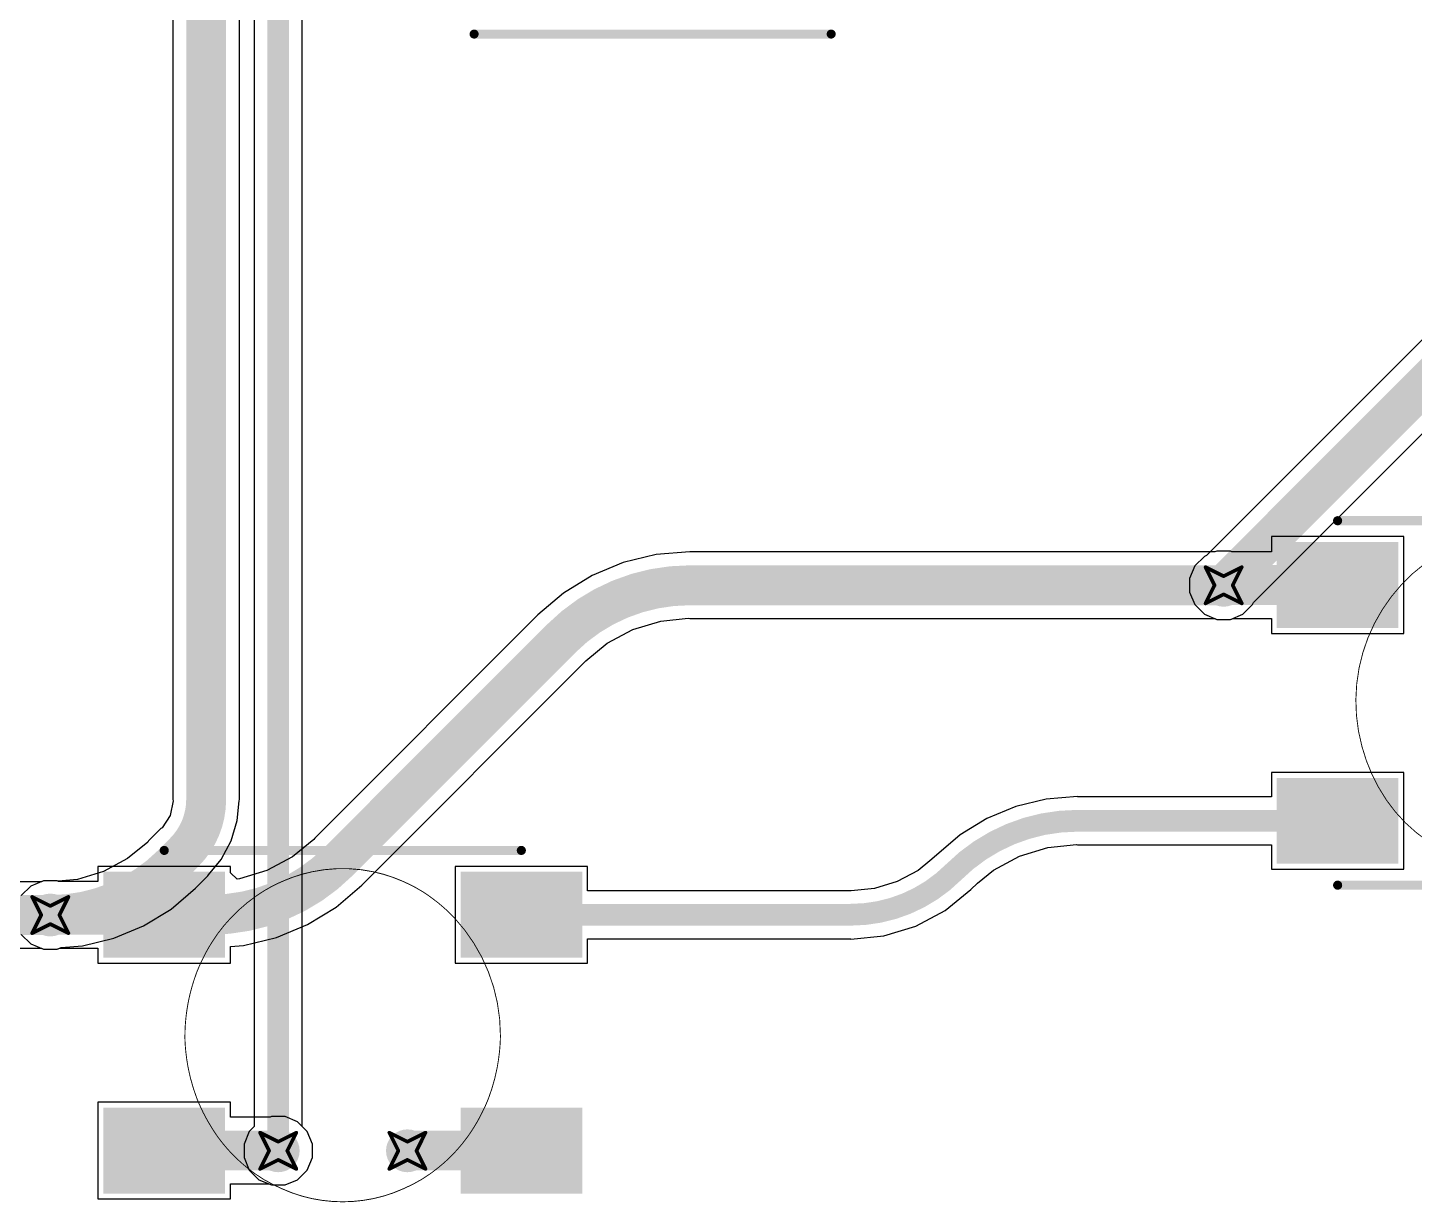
# Model space of a CAD drawing. Header units: inches. Extents: x -11 to 1110, y -7 to 455.
# Drawn here: x 248.15 to 267.56, y 111.51 to 127.95 of the extents above; entities that cross this region are included whole.
import ezdxf

# ---------------------------------------------------------------- set-up
doc = ezdxf.new("R2010")
doc.units = ezdxf.units.IN
for name, color, linetype in [('Bottom Layer', 5, 'Continuous'), ('Drill Drawing', 1, 'Continuous'), ('Mechanical 7', 56, 'Continuous'), ('Top Layer', 1, 'Continuous'), ('Top Overlay', 2, 'Continuous'), ('Top Paste', 8, 'Continuous'), ('Top Solder', 216, 'Continuous'), ('Via Holes', 16, 'Continuous')]:
    doc.layers.add(name, color=color, linetype=linetype)

msp = doc.modelspace()

# ---------------------------------------------------------------- hatches: boundary and pattern name
at = {"layer": 'Bottom Layer'}
h = msp.add_hatch(color=5, dxfattribs=at)
edge = h.paths.add_edge_path()
edge.add_arc((264.893, 120.144), 0.3, 0, 360)
h = msp.add_hatch(color=5, dxfattribs=at)
edge = h.paths.add_edge_path()
edge.add_arc((248.465, 115.529), 0.3, 0, 360)
h = msp.add_hatch(color=5, dxfattribs=at)
edge = h.paths.add_edge_path()
edge.add_arc((251.656, 112.229), 0.3, 0, 360)
h = msp.add_hatch(color=5, dxfattribs=at)
edge = h.paths.add_edge_path()
edge.add_arc((253.465, 112.229), 0.3, 0, 360)
at = {"layer": 'Top Layer'}
for points in [[(265.739, 120.648), (267.239, 120.648), (267.239, 119.648), (265.739, 119.648)], [(265.739, 117.348), (267.239, 117.348), (267.239, 116.348), (265.739, 116.348)], [(249.31, 116.033), (250.81, 116.033), (250.81, 115.033), (249.31, 115.033)], [(255.81, 115.033), (254.31, 115.033), (254.31, 116.033), (255.81, 116.033)], [(249.31, 112.733), (250.81, 112.733), (250.81, 111.733), (249.31, 111.733)], [(254.31, 112.733), (255.81, 112.733), (255.81, 111.733), (254.31, 111.733)]]:
    msp.add_hatch(color=1, dxfattribs=at).paths.add_polyline_path(points)
h = msp.add_hatch(color=1, dxfattribs=at)
edge = h.paths.add_edge_path()
edge.add_arc((264.893, 120.144), 0.3, 0, 360)
h = msp.add_hatch(color=1, dxfattribs=at)
edge = h.paths.add_edge_path()
edge.add_arc((248.465, 115.529), 0.3, 0, 360)
h = msp.add_hatch(color=1, dxfattribs=at)
edge = h.paths.add_edge_path()
edge.add_arc((251.656, 112.229), 0.3, 0, 360)
h = msp.add_hatch(color=1, dxfattribs=at)
edge = h.paths.add_edge_path()
edge.add_arc((253.465, 112.229), 0.3, 0, 360)
at = {"layer": 'Top Paste'}
for points in [[(265.739, 120.648), (267.239, 120.648), (267.239, 119.648), (265.739, 119.648)], [(265.739, 117.348), (267.239, 117.348), (267.239, 116.348), (265.739, 116.348)], [(249.31, 116.033), (250.81, 116.033), (250.81, 115.033), (249.31, 115.033)], [(255.81, 115.033), (254.31, 115.033), (254.31, 116.033), (255.81, 116.033)], [(249.31, 112.733), (250.81, 112.733), (250.81, 111.733), (249.31, 111.733)], [(254.31, 112.733), (255.81, 112.733), (255.81, 111.733), (254.31, 111.733)]]:
    msp.add_hatch(color=8, dxfattribs=at).paths.add_polyline_path(points)
at = {"layer": 'Top Solder'}
for points in [[(265.637, 120.749), (267.341, 120.749), (267.341, 119.546), (265.637, 119.546)], [(265.637, 117.449), (267.341, 117.449), (267.341, 116.246), (265.637, 116.246)], [(249.209, 116.134), (250.912, 116.134), (250.912, 114.931), (249.209, 114.931)], [(255.912, 114.931), (254.209, 114.931), (254.209, 116.134), (255.912, 116.134)], [(249.209, 112.834), (250.912, 112.834), (250.912, 111.631), (249.209, 111.631)], [(254.209, 112.834), (255.912, 112.834), (255.912, 111.631), (254.209, 111.631)]]:
    msp.add_hatch(color=216, dxfattribs=at).paths.add_polyline_path(points)
at = {"layer": 'Via Holes'}
h = msp.add_hatch(color=7, dxfattribs=at)
edge = h.paths.add_edge_path()
edge.add_arc((264.893, 120.144), 0.15, 0, 360)
h = msp.add_hatch(color=7, dxfattribs=at)
edge = h.paths.add_edge_path()
edge.add_arc((248.465, 115.529), 0.15, 0, 360)
h = msp.add_hatch(color=7, dxfattribs=at)
edge = h.paths.add_edge_path()
edge.add_arc((251.656, 112.229), 0.15, 0, 360)
h = msp.add_hatch(color=7, dxfattribs=at)
edge = h.paths.add_edge_path()
edge.add_arc((253.465, 112.229), 0.15, 0, 360)

# ---------------------------------------------------------------- linework, layer by layer
at = {"layer": 'Bottom Layer'}
for p, q in [((250.181, 130.409), (250.181, 117.144)), ((251.113, 117.144), (251.113, 130.409)), ((251.319, 128.125), (251.319, 112.568)), ((251.992, 112.568), (251.992, 128.125)), ((268.9, 124.81), (264.651, 120.561)), ((265.31, 119.902), (269.559, 124.151)), ((264.651, 120.561), (264.623, 120.549)), ((264.488, 120.415), (264.416, 120.239)), ((264.623, 120.549), (264.488, 120.415)), ((264.416, 120.239), (264.416, 120.049)), ((264.416, 120.049), (264.488, 119.874)), ((264.488, 119.874), (264.623, 119.739)), ((265.164, 119.739), (265.298, 119.874)), ((265.298, 119.874), (265.31, 119.902)), ((264.623, 119.739), (264.798, 119.666)), ((264.798, 119.666), (264.988, 119.666)), ((264.988, 119.666), (265.164, 119.739)), ((250.185, 117.125), (250.144, 116.921)), ((250.181, 117.144), (250.185, 117.125)), ((251.083, 116.85), (251.11, 117.127)), ((251.11, 117.127), (251.113, 117.144)), ((250.144, 116.921), (250.029, 116.748)), ((250.013, 116.738), (249.84, 116.565)), ((250.029, 116.748), (250.013, 116.738)), ((250.997, 116.568), (251.083, 116.85)), ((249.829, 116.549), (249.548, 116.318)), ((249.84, 116.565), (249.829, 116.549)), ((250.858, 116.308), (250.997, 116.568)), ((249.548, 116.318), (249.211, 116.138)), ((250.682, 116.093), (250.858, 116.308)), ((249.211, 116.138), (248.845, 116.027)), ((250.672, 116.079), (250.682, 116.093)), ((248.341, 115.995), (236.018, 115.995)), ((248.369, 116.007), (248.341, 115.995)), ((248.56, 116.007), (248.369, 116.007)), ((248.575, 116.001), (248.56, 116.007)), ((248.845, 116.027), (248.575, 116.001)), ((250.156, 115.613), (250.499, 115.905)), ((250.499, 115.906), (250.672, 116.079)), ((250.499, 115.905), (250.499, 115.906)), ((249.771, 115.377), (250.156, 115.613)), ((249.354, 115.204), (249.771, 115.377)), ((248.915, 115.099), (249.354, 115.204)), ((236.018, 115.063), (248.341, 115.063)), ((248.341, 115.063), (248.369, 115.051)), ((248.369, 115.051), (248.56, 115.051)), ((248.56, 115.051), (248.617, 115.075)), ((248.617, 115.075), (248.915, 115.099)), ((251.251, 112.5), (251.178, 112.324)), ((251.319, 112.568), (251.251, 112.5)), ((252.061, 112.5), (251.992, 112.568)), ((252.134, 112.324), (252.061, 112.5)), ((251.178, 112.324), (251.178, 112.134)), ((252.134, 112.134), (252.134, 112.324)), ((251.178, 112.134), (251.251, 111.958)), ((252.061, 111.958), (252.134, 112.134)), ((251.251, 111.958), (251.385, 111.824)), ((251.385, 111.824), (251.561, 111.751)), ((251.751, 111.751), (251.926, 111.824)), ((251.926, 111.824), (252.061, 111.958)), ((251.561, 111.751), (251.751, 111.751))]:
    msp.add_line(p, q, dxfattribs=at)
for points in [[(250.647, 117.144, 0.559, 0.559, 0), (250.647, 130.409, 0.559, 0.559, 0)], [(251.656, 112.229, 0.305, 0.305, 0), (251.656, 128.125, 0.305, 0.305, 0)], [(264.893, 120.144, 0.559, 0.559, 0), (269.229, 124.48, 0.559, 0.559, 0)], [(250.647, 117.144, 0.559, 0.559, -0.198912), (250.342, 116.408, 0.559, 0.559, 0)], [(250.17, 116.235, 0.559, 0.559, 0), (250.342, 116.408, 0.559, 0.559, 0)], [(250.17, 116.235, 0.559, 0.559, -0.198912), (248.465, 115.529, 0.559, 0.559, 0)], [(236.018, 115.529, 0.559, 0.559, 0), (248.465, 115.529, 0.559, 0.559, 0)]]:
    msp.add_lwpolyline(points, format="xyseb", dxfattribs=at)
for points in [[(264.754, 120.144, 0.279, 0.279, 1), (265.033, 120.144, 0.279, 0.279, 1)], [(250.507, 117.144, 0.279, 0.279, 1), (250.787, 117.144, 0.279, 0.279, 1)], [(250.507, 117.144, 0.279, 0.279, 1), (250.787, 117.144, 0.279, 0.279, 1)], [(250.203, 116.408, 0.279, 0.279, 1), (250.482, 116.408, 0.279, 0.279, 1)], [(250.203, 116.408, 0.279, 0.279, 1), (250.482, 116.408, 0.279, 0.279, 1)], [(250.03, 116.235, 0.279, 0.279, 1), (250.309, 116.235, 0.279, 0.279, 1)], [(250.03, 116.235, 0.279, 0.279, 1), (250.309, 116.235, 0.279, 0.279, 1)], [(248.325, 115.529, 0.279, 0.279, 1), (248.604, 115.529, 0.279, 0.279, 1)], [(248.325, 115.529, 0.279, 0.279, 1), (248.604, 115.529, 0.279, 0.279, 1)], [(251.58, 112.229, 0.152, 0.152, 1), (251.732, 112.229, 0.152, 0.152, 1)]]:
    msp.add_lwpolyline(points, format="xyseb", close=True, dxfattribs=at)
at = {"layer": 'Drill Drawing'}
for points in [[(264.639, 120.398, 0.0508, 0.0508, 0), (264.893, 120.271, 0.0508, 0.0508, 0)], [(264.639, 120.398, 0.0508, 0.0508, 0), (264.766, 120.144, 0.0508, 0.0508, 0)], [(264.893, 120.271, 0.0508, 0.0508, 0), (265.147, 120.398, 0.0508, 0.0508, 0)], [(265.02, 120.144, 0.0508, 0.0508, 0), (265.147, 120.398, 0.0508, 0.0508, 0)], [(264.639, 119.89, 0.0508, 0.0508, 0), (264.766, 120.144, 0.0508, 0.0508, 0)], [(265.02, 120.144, 0.0508, 0.0508, 0), (265.147, 119.89, 0.0508, 0.0508, 0)], [(264.639, 119.89, 0.0508, 0.0508, 0), (264.893, 120.017, 0.0508, 0.0508, 0)], [(264.893, 120.017, 0.0508, 0.0508, 0), (265.147, 119.89, 0.0508, 0.0508, 0)], [(248.211, 115.783, 0.0508, 0.0508, 0), (248.465, 115.656, 0.0508, 0.0508, 0)], [(248.211, 115.783, 0.0508, 0.0508, 0), (248.338, 115.529, 0.0508, 0.0508, 0)], [(248.465, 115.656, 0.0508, 0.0508, 0), (248.719, 115.783, 0.0508, 0.0508, 0)], [(248.592, 115.529, 0.0508, 0.0508, 0), (248.719, 115.783, 0.0508, 0.0508, 0)], [(248.211, 115.275, 0.0508, 0.0508, 0), (248.338, 115.529, 0.0508, 0.0508, 0)], [(248.592, 115.529, 0.0508, 0.0508, 0), (248.719, 115.275, 0.0508, 0.0508, 0)], [(248.211, 115.275, 0.0508, 0.0508, 0), (248.465, 115.402, 0.0508, 0.0508, 0)], [(248.465, 115.402, 0.0508, 0.0508, 0), (248.719, 115.275, 0.0508, 0.0508, 0)], [(251.402, 112.483, 0.0508, 0.0508, 0), (251.656, 112.356, 0.0508, 0.0508, 0)], [(251.402, 112.483, 0.0508, 0.0508, 0), (251.529, 112.229, 0.0508, 0.0508, 0)], [(251.656, 112.356, 0.0508, 0.0508, 0), (251.91, 112.483, 0.0508, 0.0508, 0)], [(251.783, 112.229, 0.0508, 0.0508, 0), (251.91, 112.483, 0.0508, 0.0508, 0)], [(253.211, 112.483, 0.0508, 0.0508, 0), (253.465, 112.356, 0.0508, 0.0508, 0)], [(253.211, 112.483, 0.0508, 0.0508, 0), (253.338, 112.229, 0.0508, 0.0508, 0)], [(253.465, 112.356, 0.0508, 0.0508, 0), (253.719, 112.483, 0.0508, 0.0508, 0)], [(253.592, 112.229, 0.0508, 0.0508, 0), (253.719, 112.483, 0.0508, 0.0508, 0)], [(251.402, 111.975, 0.0508, 0.0508, 0), (251.529, 112.229, 0.0508, 0.0508, 0)], [(251.783, 112.229, 0.0508, 0.0508, 0), (251.91, 111.975, 0.0508, 0.0508, 0)], [(253.211, 111.975, 0.0508, 0.0508, 0), (253.338, 112.229, 0.0508, 0.0508, 0)], [(253.592, 112.229, 0.0508, 0.0508, 0), (253.719, 111.975, 0.0508, 0.0508, 0)], [(251.402, 111.975, 0.0508, 0.0508, 0), (251.656, 112.102, 0.0508, 0.0508, 0)], [(251.656, 112.102, 0.0508, 0.0508, 0), (251.91, 111.975, 0.0508, 0.0508, 0)], [(253.211, 111.975, 0.0508, 0.0508, 0), (253.465, 112.102, 0.0508, 0.0508, 0)], [(253.465, 112.102, 0.0508, 0.0508, 0), (253.719, 111.975, 0.0508, 0.0508, 0)]]:
    msp.add_lwpolyline(points, format="xyseb", dxfattribs=at)
for points in [[(264.627, 120.398, 0.0254, 0.0254, 1), (264.652, 120.398, 0.0254, 0.0254, 1)], [(264.627, 120.398, 0.0254, 0.0254, 1), (264.652, 120.398, 0.0254, 0.0254, 1)], [(265.135, 120.398, 0.0254, 0.0254, 1), (265.16, 120.398, 0.0254, 0.0254, 1)], [(265.135, 120.398, 0.0254, 0.0254, 1), (265.16, 120.398, 0.0254, 0.0254, 1)], [(264.754, 120.144, 0.0254, 0.0254, 1), (264.779, 120.144, 0.0254, 0.0254, 1)], [(264.754, 120.144, 0.0254, 0.0254, 1), (264.779, 120.144, 0.0254, 0.0254, 1)], [(264.881, 120.271, 0.0254, 0.0254, 1), (264.906, 120.271, 0.0254, 0.0254, 1)], [(264.881, 120.271, 0.0254, 0.0254, 1), (264.906, 120.271, 0.0254, 0.0254, 1)], [(265.008, 120.144, 0.0254, 0.0254, 1), (265.033, 120.144, 0.0254, 0.0254, 1)], [(265.008, 120.144, 0.0254, 0.0254, 1), (265.033, 120.144, 0.0254, 0.0254, 1)], [(264.881, 120.017, 0.0254, 0.0254, 1), (264.906, 120.017, 0.0254, 0.0254, 1)], [(264.881, 120.017, 0.0254, 0.0254, 1), (264.906, 120.017, 0.0254, 0.0254, 1)], [(264.627, 119.89, 0.0254, 0.0254, 1), (264.652, 119.89, 0.0254, 0.0254, 1)], [(264.627, 119.89, 0.0254, 0.0254, 1), (264.652, 119.89, 0.0254, 0.0254, 1)], [(265.135, 119.89, 0.0254, 0.0254, 1), (265.16, 119.89, 0.0254, 0.0254, 1)], [(265.135, 119.89, 0.0254, 0.0254, 1), (265.16, 119.89, 0.0254, 0.0254, 1)], [(248.198, 115.783, 0.0254, 0.0254, 1), (248.223, 115.783, 0.0254, 0.0254, 1)], [(248.198, 115.783, 0.0254, 0.0254, 1), (248.223, 115.783, 0.0254, 0.0254, 1)], [(248.706, 115.783, 0.0254, 0.0254, 1), (248.731, 115.783, 0.0254, 0.0254, 1)], [(248.706, 115.783, 0.0254, 0.0254, 1), (248.731, 115.783, 0.0254, 0.0254, 1)], [(248.325, 115.529, 0.0254, 0.0254, 1), (248.35, 115.529, 0.0254, 0.0254, 1)], [(248.325, 115.529, 0.0254, 0.0254, 1), (248.35, 115.529, 0.0254, 0.0254, 1)], [(248.452, 115.656, 0.0254, 0.0254, 1), (248.477, 115.656, 0.0254, 0.0254, 1)], [(248.452, 115.656, 0.0254, 0.0254, 1), (248.477, 115.656, 0.0254, 0.0254, 1)], [(248.579, 115.529, 0.0254, 0.0254, 1), (248.604, 115.529, 0.0254, 0.0254, 1)], [(248.579, 115.529, 0.0254, 0.0254, 1), (248.604, 115.529, 0.0254, 0.0254, 1)], [(248.452, 115.402, 0.0254, 0.0254, 1), (248.477, 115.402, 0.0254, 0.0254, 1)], [(248.452, 115.402, 0.0254, 0.0254, 1), (248.477, 115.402, 0.0254, 0.0254, 1)], [(248.198, 115.275, 0.0254, 0.0254, 1), (248.223, 115.275, 0.0254, 0.0254, 1)], [(248.198, 115.275, 0.0254, 0.0254, 1), (248.223, 115.275, 0.0254, 0.0254, 1)], [(248.706, 115.275, 0.0254, 0.0254, 1), (248.731, 115.275, 0.0254, 0.0254, 1)], [(248.706, 115.275, 0.0254, 0.0254, 1), (248.731, 115.275, 0.0254, 0.0254, 1)], [(251.389, 112.483, 0.0254, 0.0254, 1), (251.414, 112.483, 0.0254, 0.0254, 1)], [(251.389, 112.483, 0.0254, 0.0254, 1), (251.414, 112.483, 0.0254, 0.0254, 1)], [(251.897, 112.483, 0.0254, 0.0254, 1), (251.922, 112.483, 0.0254, 0.0254, 1)], [(251.897, 112.483, 0.0254, 0.0254, 1), (251.922, 112.483, 0.0254, 0.0254, 1)], [(253.198, 112.483, 0.0254, 0.0254, 1), (253.223, 112.483, 0.0254, 0.0254, 1)], [(253.198, 112.483, 0.0254, 0.0254, 1), (253.223, 112.483, 0.0254, 0.0254, 1)], [(253.706, 112.483, 0.0254, 0.0254, 1), (253.731, 112.483, 0.0254, 0.0254, 1)], [(253.706, 112.483, 0.0254, 0.0254, 1), (253.731, 112.483, 0.0254, 0.0254, 1)], [(251.516, 112.229, 0.0254, 0.0254, 1), (251.541, 112.229, 0.0254, 0.0254, 1)], [(251.516, 112.229, 0.0254, 0.0254, 1), (251.541, 112.229, 0.0254, 0.0254, 1)], [(251.643, 112.356, 0.0254, 0.0254, 1), (251.668, 112.356, 0.0254, 0.0254, 1)], [(251.643, 112.356, 0.0254, 0.0254, 1), (251.668, 112.356, 0.0254, 0.0254, 1)], [(251.77, 112.229, 0.0254, 0.0254, 1), (251.795, 112.229, 0.0254, 0.0254, 1)], [(251.77, 112.229, 0.0254, 0.0254, 1), (251.795, 112.229, 0.0254, 0.0254, 1)], [(253.325, 112.229, 0.0254, 0.0254, 1), (253.35, 112.229, 0.0254, 0.0254, 1)], [(253.325, 112.229, 0.0254, 0.0254, 1), (253.35, 112.229, 0.0254, 0.0254, 1)], [(253.452, 112.356, 0.0254, 0.0254, 1), (253.477, 112.356, 0.0254, 0.0254, 1)], [(253.452, 112.356, 0.0254, 0.0254, 1), (253.477, 112.356, 0.0254, 0.0254, 1)], [(253.579, 112.229, 0.0254, 0.0254, 1), (253.604, 112.229, 0.0254, 0.0254, 1)], [(253.579, 112.229, 0.0254, 0.0254, 1), (253.604, 112.229, 0.0254, 0.0254, 1)], [(251.643, 112.102, 0.0254, 0.0254, 1), (251.668, 112.102, 0.0254, 0.0254, 1)], [(251.643, 112.102, 0.0254, 0.0254, 1), (251.668, 112.102, 0.0254, 0.0254, 1)], [(253.452, 112.102, 0.0254, 0.0254, 1), (253.477, 112.102, 0.0254, 0.0254, 1)], [(253.452, 112.102, 0.0254, 0.0254, 1), (253.477, 112.102, 0.0254, 0.0254, 1)], [(251.389, 111.975, 0.0254, 0.0254, 1), (251.414, 111.975, 0.0254, 0.0254, 1)], [(251.389, 111.975, 0.0254, 0.0254, 1), (251.414, 111.975, 0.0254, 0.0254, 1)], [(251.897, 111.975, 0.0254, 0.0254, 1), (251.922, 111.975, 0.0254, 0.0254, 1)], [(251.897, 111.975, 0.0254, 0.0254, 1), (251.922, 111.975, 0.0254, 0.0254, 1)], [(253.198, 111.975, 0.0254, 0.0254, 1), (253.223, 111.975, 0.0254, 0.0254, 1)], [(253.198, 111.975, 0.0254, 0.0254, 1), (253.223, 111.975, 0.0254, 0.0254, 1)], [(253.706, 111.975, 0.0254, 0.0254, 1), (253.731, 111.975, 0.0254, 0.0254, 1)], [(253.706, 111.975, 0.0254, 0.0254, 1), (253.731, 111.975, 0.0254, 0.0254, 1)]]:
    msp.add_lwpolyline(points, format="xyseb", close=True, dxfattribs=at)
at = {"layer": 'Mechanical 7'}
for points in [[(266.83, 117.887, 0.0127, 0.0127, -0.309501), (267.714, 120.45, 0.0127, 0.0127, 0)], [(267.063, 117.315, 0.0127, 0.0127, -0.064231), (266.83, 117.887, 0.0127, 0.0127, 0)], [(268.95, 116.188, 0.0127, 0.0127, -0.269779), (267.063, 117.315, 0.0127, 0.0127, 0)], [(251.715, 116, 0.0127, 0.0127, -0.053725), (252.128, 116.134, 0.0127, 0.0127, 0)], [(252.128, 116.134, 0.0127, 0.0127, -0.105101), (252.989, 116.134, 0.0127, 0.0127, 0)], [(252.989, 116.134, 0.0127, 0.0127, -0.053725), (253.402, 116, 0.0127, 0.0127, 0)], [(251.332, 115.784, 0.0127, 0.0127, -0.035696), (251.557, 115.924, 0.0127, 0.0127, 0)], [(251.557, 115.924, 0.0127, 0.0127, -0.021281), (251.715, 116, 0.0127, 0.0127, 0)], [(253.402, 116, 0.0127, 0.0127, -0.038422), (253.674, 115.858, 0.0127, 0.0127, 0)], [(250.998, 115.494, 0.0127, 0.0127, -0.049074), (251.332, 115.784, 0.0127, 0.0127, 0)], [(253.674, 115.858, 0.0127, 0.0127, -0.018532), (253.784, 115.784, 0.0127, 0.0127, 0)], [(253.784, 115.784, 0.0127, 0.0127, -0.049074), (254.118, 115.494, 0.0127, 0.0127, 0)], [(250.724, 115.141, 0.0127, 0.0127, -0.05505), (250.998, 115.494, 0.0127, 0.0127, 0)], [(254.118, 115.494, 0.0127, 0.0127, -0.190427), (254.767, 113.845, 0.0127, 0.0127, 0)], [(250.634, 114.986, 0.0127, 0.0127, -0.019065), (250.724, 115.141, 0.0127, 0.0127, 0)], [(250.52, 114.74, 0.0127, 0.0127, -0.025928), (250.634, 114.986, 0.0127, 0.0127, 0)], [(250.504, 114.697, 0.0127, 0.0127, 0), (250.52, 114.74, 0.0127, 0.0127, 0)], [(250.448, 114.523, 0.0127, 0.0127, -0.015972), (250.504, 114.697, 0.0127, 0.0127, 0)], [(250.395, 114.303, 0.0127, 0.0127, -0.022447), (250.448, 114.523, 0.0127, 0.0127, 0)], [(250.358, 114.029, 0.0127, 0.0127, -0.013441), (250.373, 114.166, 0.0127, 0.0127, 0)], [(250.373, 114.166, 0.0127, 0.0127, -0.007883), (250.387, 114.257, 0.0127, 0.0127, 0)], [(250.387, 114.257, 0.0127, 0.0127, 0), (250.395, 114.303, 0.0127, 0.0127, 0)], [(250.35, 113.845, 0.0127, 0.0127, -0.020949), (250.358, 114.029, 0.0127, 0.0127, 0)], [(250.35, 113.8, 0.0127, 0.0127, -0.005633), (250.35, 113.845, 0.0127, 0.0127, 0)], [(250.354, 113.71, 0.0127, 0.0127, -0.010466), (250.35, 113.8, 0.0127, 0.0127, 0)], [(254.767, 113.845, 0.0127, 0.0127, -0.016089), (254.762, 113.71, 0.0127, 0.0127, 0)], [(250.367, 113.573, 0.0127, 0.0127, -0.01404), (250.354, 113.71, 0.0127, 0.0127, 0)], [(250.395, 113.391, 0.0127, 0.0127, -0.016443), (250.367, 113.573, 0.0127, 0.0127, 0)], [(254.749, 113.573, 0.0127, 0.0127, -0.016443), (254.721, 113.391, 0.0127, 0.0127, 0)], [(254.762, 113.71, 0.0127, 0.0127, -0.01404), (254.749, 113.573, 0.0127, 0.0127, 0)], [(250.52, 112.954, 0.0127, 0.0127, -0.044672), (250.395, 113.391, 0.0127, 0.0127, 0)], [(254.721, 113.391, 0.0127, 0.0127, -0.044672), (254.597, 112.954, 0.0127, 0.0127, 0)], [(250.555, 112.871, 0.0127, 0.0127, -0.008379), (250.52, 112.954, 0.0127, 0.0127, 0)], [(250.724, 112.553, 0.0127, 0.0127, -0.036329), (250.555, 112.871, 0.0127, 0.0127, 0)], [(254.597, 112.954, 0.0127, 0.0127, -0.030548), (254.461, 112.669, 0.0127, 0.0127, 0)], [(254.461, 112.669, 0.0127, 0.0127, -0.014151), (254.393, 112.553, 0.0127, 0.0127, 0)], [(250.825, 112.403, 0.0127, 0.0127, -0.021862), (250.724, 112.553, 0.0127, 0.0127, 0)], [(250.998, 112.197, 0.0127, 0.0127, -0.029303), (250.825, 112.403, 0.0127, 0.0127, 0)], [(254.393, 112.553, 0.0127, 0.0127, -0.03205), (254.236, 112.332, 0.0127, 0.0127, 0)], [(254.236, 112.332, 0.0127, 0.0127, -0.019119), (254.118, 112.197, 0.0127, 0.0127, 0)], [(251.061, 112.134, 0.0127, 0.0127, -0.010829), (250.998, 112.197, 0.0127, 0.0127, 0)], [(251.159, 112.044, 0.0127, 0.0127, -0.014626), (251.061, 112.134, 0.0127, 0.0127, 0)], [(251.227, 111.988, 0.0127, 0.0127, -0.008658), (251.159, 112.044, 0.0127, 0.0127, 0)], [(253.991, 112.073, 0.0127, 0.0127, -0.013316), (253.89, 111.988, 0.0127, 0.0127, 0)], [(254.118, 112.197, 0.0127, 0.0127, -0.020803), (253.991, 112.073, 0.0127, 0.0127, 0)], [(251.332, 111.907, 0.0127, 0.0127, -0.011355), (251.227, 111.988, 0.0127, 0.0127, 0)], [(251.715, 111.695, 0.0127, 0.0127, -0.053842), (251.332, 111.907, 0.0127, 0.0127, 0)], [(253.784, 111.907, 0.0127, 0.0127, -0.053842), (253.402, 111.695, 0.0127, 0.0127, 0)], [(253.784, 111.907, 0.0127, 0.0127, 0), (253.82, 111.934, 0.0127, 0.0127, 0)], [(253.89, 111.988, 0.0127, 0.0127, -0.007786), (253.82, 111.934, 0.0127, 0.0127, 0)], [(252.128, 111.56, 0.0127, 0.0127, -0.054331), (251.715, 111.695, 0.0127, 0.0127, 0)], [(253.402, 111.695, 0.0127, 0.0127, -0.054331), (252.989, 111.56, 0.0127, 0.0127, 0)], [(252.558, 111.515, 0.0127, 0.0127, -0.051584), (252.128, 111.56, 0.0127, 0.0127, 0)], [(252.989, 111.56, 0.0127, 0.0127, -0.051584), (252.558, 111.515, 0.0127, 0.0127, 0)]]:
    msp.add_lwpolyline(points, format="xyseb", dxfattribs=at)
for points in [[(266.826, 117.887, 0.00635, 0.00635, 1), (266.833, 117.887, 0.00635, 0.00635, 1)], [(266.826, 117.887, 0.00635, 0.00635, 1), (266.833, 117.887, 0.00635, 0.00635, 1)], [(267.06, 117.315, 0.00635, 0.00635, 1), (267.067, 117.315, 0.00635, 0.00635, 1)], [(267.06, 117.315, 0.00635, 0.00635, 1), (267.067, 117.315, 0.00635, 0.00635, 1)], [(252.125, 116.134, 0.00635, 0.00635, 1), (252.131, 116.134, 0.00635, 0.00635, 1)], [(252.125, 116.134, 0.00635, 0.00635, 1), (252.131, 116.134, 0.00635, 0.00635, 1)], [(252.985, 116.134, 0.00635, 0.00635, 1), (252.992, 116.134, 0.00635, 0.00635, 1)], [(252.985, 116.134, 0.00635, 0.00635, 1), (252.992, 116.134, 0.00635, 0.00635, 1)], [(251.554, 115.924, 0.00635, 0.00635, 1), (251.56, 115.924, 0.00635, 0.00635, 1)], [(251.554, 115.924, 0.00635, 0.00635, 1), (251.56, 115.924, 0.00635, 0.00635, 1)], [(251.712, 116, 0.00635, 0.00635, 1), (251.718, 116, 0.00635, 0.00635, 1)], [(251.712, 116, 0.00635, 0.00635, 1), (251.718, 116, 0.00635, 0.00635, 1)], [(253.399, 116, 0.00635, 0.00635, 1), (253.405, 116, 0.00635, 0.00635, 1)], [(253.399, 116, 0.00635, 0.00635, 1), (253.405, 116, 0.00635, 0.00635, 1)], [(251.329, 115.784, 0.00635, 0.00635, 1), (251.336, 115.784, 0.00635, 0.00635, 1)], [(251.329, 115.784, 0.00635, 0.00635, 1), (251.336, 115.784, 0.00635, 0.00635, 1)], [(253.671, 115.858, 0.00635, 0.00635, 1), (253.678, 115.858, 0.00635, 0.00635, 1)], [(253.671, 115.858, 0.00635, 0.00635, 1), (253.678, 115.858, 0.00635, 0.00635, 1)], [(253.781, 115.784, 0.00635, 0.00635, 1), (253.787, 115.784, 0.00635, 0.00635, 1)], [(253.781, 115.784, 0.00635, 0.00635, 1), (253.787, 115.784, 0.00635, 0.00635, 1)], [(250.995, 115.494, 0.00635, 0.00635, 1), (251.001, 115.494, 0.00635, 0.00635, 1)], [(250.995, 115.494, 0.00635, 0.00635, 1), (251.001, 115.494, 0.00635, 0.00635, 1)], [(254.115, 115.494, 0.00635, 0.00635, 1), (254.121, 115.494, 0.00635, 0.00635, 1)], [(254.115, 115.494, 0.00635, 0.00635, 1), (254.121, 115.494, 0.00635, 0.00635, 1)], [(250.721, 115.141, 0.00635, 0.00635, 1), (250.727, 115.141, 0.00635, 0.00635, 1)], [(250.721, 115.141, 0.00635, 0.00635, 1), (250.727, 115.141, 0.00635, 0.00635, 1)], [(250.631, 114.986, 0.00635, 0.00635, 1), (250.637, 114.986, 0.00635, 0.00635, 1)], [(250.631, 114.986, 0.00635, 0.00635, 1), (250.637, 114.986, 0.00635, 0.00635, 1)], [(250.517, 114.74, 0.00635, 0.00635, 1), (250.523, 114.74, 0.00635, 0.00635, 1)], [(250.517, 114.74, 0.00635, 0.00635, 1), (250.523, 114.74, 0.00635, 0.00635, 1)], [(250.501, 114.697, 0.00635, 0.00635, 1), (250.507, 114.697, 0.00635, 0.00635, 1)], [(250.501, 114.697, 0.00635, 0.00635, 1), (250.507, 114.697, 0.00635, 0.00635, 1)], [(250.445, 114.523, 0.00635, 0.00635, 1), (250.451, 114.523, 0.00635, 0.00635, 1)], [(250.445, 114.523, 0.00635, 0.00635, 1), (250.451, 114.523, 0.00635, 0.00635, 1)], [(250.37, 114.166, 0.00635, 0.00635, 1), (250.376, 114.166, 0.00635, 0.00635, 1)], [(250.37, 114.166, 0.00635, 0.00635, 1), (250.376, 114.166, 0.00635, 0.00635, 1)], [(250.384, 114.257, 0.00635, 0.00635, 1), (250.39, 114.257, 0.00635, 0.00635, 1)], [(250.384, 114.257, 0.00635, 0.00635, 1), (250.39, 114.257, 0.00635, 0.00635, 1)], [(250.392, 114.303, 0.00635, 0.00635, 1), (250.399, 114.303, 0.00635, 0.00635, 1)], [(250.392, 114.303, 0.00635, 0.00635, 1), (250.399, 114.303, 0.00635, 0.00635, 1)], [(250.355, 114.029, 0.00635, 0.00635, 1), (250.361, 114.029, 0.00635, 0.00635, 1)], [(250.355, 114.029, 0.00635, 0.00635, 1), (250.361, 114.029, 0.00635, 0.00635, 1)], [(250.347, 113.845, 0.00635, 0.00635, 1), (250.353, 113.845, 0.00635, 0.00635, 1)], [(250.347, 113.845, 0.00635, 0.00635, 1), (250.353, 113.845, 0.00635, 0.00635, 1)], [(250.347, 113.8, 0.00635, 0.00635, 1), (250.354, 113.8, 0.00635, 0.00635, 1)], [(250.347, 113.8, 0.00635, 0.00635, 1), (250.354, 113.8, 0.00635, 0.00635, 1)], [(254.764, 113.845, 0.00635, 0.00635, 1), (254.77, 113.845, 0.00635, 0.00635, 1)], [(254.764, 113.845, 0.00635, 0.00635, 1), (254.77, 113.845, 0.00635, 0.00635, 1)], [(250.351, 113.71, 0.00635, 0.00635, 1), (250.358, 113.71, 0.00635, 0.00635, 1)], [(250.351, 113.71, 0.00635, 0.00635, 1), (250.358, 113.71, 0.00635, 0.00635, 1)], [(250.364, 113.573, 0.00635, 0.00635, 1), (250.37, 113.573, 0.00635, 0.00635, 1)], [(250.364, 113.573, 0.00635, 0.00635, 1), (250.37, 113.573, 0.00635, 0.00635, 1)], [(254.746, 113.573, 0.00635, 0.00635, 1), (254.753, 113.573, 0.00635, 0.00635, 1)], [(254.746, 113.573, 0.00635, 0.00635, 1), (254.753, 113.573, 0.00635, 0.00635, 1)], [(254.759, 113.71, 0.00635, 0.00635, 1), (254.765, 113.71, 0.00635, 0.00635, 1)], [(254.759, 113.71, 0.00635, 0.00635, 1), (254.765, 113.71, 0.00635, 0.00635, 1)], [(250.392, 113.391, 0.00635, 0.00635, 1), (250.399, 113.391, 0.00635, 0.00635, 1)], [(250.392, 113.391, 0.00635, 0.00635, 1), (250.399, 113.391, 0.00635, 0.00635, 1)], [(254.718, 113.391, 0.00635, 0.00635, 1), (254.724, 113.391, 0.00635, 0.00635, 1)], [(254.718, 113.391, 0.00635, 0.00635, 1), (254.724, 113.391, 0.00635, 0.00635, 1)], [(250.517, 112.954, 0.00635, 0.00635, 1), (250.523, 112.954, 0.00635, 0.00635, 1)], [(250.517, 112.954, 0.00635, 0.00635, 1), (250.523, 112.954, 0.00635, 0.00635, 1)], [(250.552, 112.871, 0.00635, 0.00635, 1), (250.559, 112.871, 0.00635, 0.00635, 1)], [(250.552, 112.871, 0.00635, 0.00635, 1), (250.559, 112.871, 0.00635, 0.00635, 1)], [(254.593, 112.954, 0.00635, 0.00635, 1), (254.6, 112.954, 0.00635, 0.00635, 1)], [(254.593, 112.954, 0.00635, 0.00635, 1), (254.6, 112.954, 0.00635, 0.00635, 1)], [(254.458, 112.669, 0.00635, 0.00635, 1), (254.464, 112.669, 0.00635, 0.00635, 1)], [(254.458, 112.669, 0.00635, 0.00635, 1), (254.464, 112.669, 0.00635, 0.00635, 1)], [(250.721, 112.553, 0.00635, 0.00635, 1), (250.727, 112.553, 0.00635, 0.00635, 1)], [(250.721, 112.553, 0.00635, 0.00635, 1), (250.727, 112.553, 0.00635, 0.00635, 1)], [(250.822, 112.403, 0.00635, 0.00635, 1), (250.828, 112.403, 0.00635, 0.00635, 1)], [(250.822, 112.403, 0.00635, 0.00635, 1), (250.828, 112.403, 0.00635, 0.00635, 1)], [(254.39, 112.553, 0.00635, 0.00635, 1), (254.396, 112.553, 0.00635, 0.00635, 1)], [(254.39, 112.553, 0.00635, 0.00635, 1), (254.396, 112.553, 0.00635, 0.00635, 1)], [(254.233, 112.332, 0.00635, 0.00635, 1), (254.239, 112.332, 0.00635, 0.00635, 1)], [(254.233, 112.332, 0.00635, 0.00635, 1), (254.239, 112.332, 0.00635, 0.00635, 1)], [(250.995, 112.197, 0.00635, 0.00635, 1), (251.001, 112.197, 0.00635, 0.00635, 1)], [(250.995, 112.197, 0.00635, 0.00635, 1), (251.001, 112.197, 0.00635, 0.00635, 1)], [(251.058, 112.134, 0.00635, 0.00635, 1), (251.064, 112.134, 0.00635, 0.00635, 1)], [(251.058, 112.134, 0.00635, 0.00635, 1), (251.064, 112.134, 0.00635, 0.00635, 1)], [(251.156, 112.044, 0.00635, 0.00635, 1), (251.162, 112.044, 0.00635, 0.00635, 1)], [(251.156, 112.044, 0.00635, 0.00635, 1), (251.162, 112.044, 0.00635, 0.00635, 1)], [(253.988, 112.073, 0.00635, 0.00635, 1), (253.994, 112.073, 0.00635, 0.00635, 1)], [(253.988, 112.073, 0.00635, 0.00635, 1), (253.994, 112.073, 0.00635, 0.00635, 1)], [(254.115, 112.197, 0.00635, 0.00635, 1), (254.121, 112.197, 0.00635, 0.00635, 1)], [(254.115, 112.197, 0.00635, 0.00635, 1), (254.121, 112.197, 0.00635, 0.00635, 1)], [(251.224, 111.988, 0.00635, 0.00635, 1), (251.23, 111.988, 0.00635, 0.00635, 1)], [(251.224, 111.988, 0.00635, 0.00635, 1), (251.23, 111.988, 0.00635, 0.00635, 1)], [(251.329, 111.907, 0.00635, 0.00635, 1), (251.336, 111.907, 0.00635, 0.00635, 1)], [(251.329, 111.907, 0.00635, 0.00635, 1), (251.336, 111.907, 0.00635, 0.00635, 1)], [(253.781, 111.907, 0.00635, 0.00635, 1), (253.787, 111.907, 0.00635, 0.00635, 1)], [(253.781, 111.907, 0.00635, 0.00635, 1), (253.787, 111.907, 0.00635, 0.00635, 1)], [(253.817, 111.934, 0.00635, 0.00635, 1), (253.823, 111.934, 0.00635, 0.00635, 1)], [(253.817, 111.934, 0.00635, 0.00635, 1), (253.823, 111.934, 0.00635, 0.00635, 1)], [(253.886, 111.988, 0.00635, 0.00635, 1), (253.893, 111.988, 0.00635, 0.00635, 1)], [(253.886, 111.988, 0.00635, 0.00635, 1), (253.893, 111.988, 0.00635, 0.00635, 1)], [(251.712, 111.695, 0.00635, 0.00635, 1), (251.718, 111.695, 0.00635, 0.00635, 1)], [(251.712, 111.695, 0.00635, 0.00635, 1), (251.718, 111.695, 0.00635, 0.00635, 1)], [(253.399, 111.695, 0.00635, 0.00635, 1), (253.405, 111.695, 0.00635, 0.00635, 1)], [(253.399, 111.695, 0.00635, 0.00635, 1), (253.405, 111.695, 0.00635, 0.00635, 1)], [(252.125, 111.56, 0.00635, 0.00635, 1), (252.131, 111.56, 0.00635, 0.00635, 1)], [(252.125, 111.56, 0.00635, 0.00635, 1), (252.131, 111.56, 0.00635, 0.00635, 1)], [(252.555, 111.515, 0.00635, 0.00635, 1), (252.561, 111.515, 0.00635, 0.00635, 1)], [(252.555, 111.515, 0.00635, 0.00635, 1), (252.561, 111.515, 0.00635, 0.00635, 1)], [(252.985, 111.56, 0.00635, 0.00635, 1), (252.992, 111.56, 0.00635, 0.00635, 1)], [(252.985, 111.56, 0.00635, 0.00635, 1), (252.992, 111.56, 0.00635, 0.00635, 1)]]:
    msp.add_lwpolyline(points, format="xyseb", close=True, dxfattribs=at)
at = {"layer": 'Top Layer'}
for p, q in [((267.417, 120.825), (265.561, 120.825)), ((265.561, 120.825), (265.561, 120.614)), ((267.417, 119.47), (267.417, 120.825)), ((256.946, 120.574), (256.487, 120.464)), ((257.417, 120.611), (256.946, 120.574)), ((257.417, 120.61), (257.417, 120.611)), ((264.77, 120.61), (257.417, 120.61)), ((264.798, 120.622), (264.77, 120.61)), ((264.988, 120.622), (264.798, 120.622)), ((265.008, 120.614), (264.988, 120.622)), ((265.561, 120.614), (265.008, 120.614)), ((256.487, 120.464), (256.052, 120.283)), ((256.052, 120.283), (255.649, 120.036)), ((255.649, 120.036), (255.291, 119.73)), ((255.291, 119.73), (252.167, 116.606)), ((255.291, 119.73), (255.291, 119.73)), ((256.62, 119.526), (257.011, 119.644)), ((257.011, 119.644), (257.395, 119.682)), ((257.395, 119.682), (257.417, 119.678)), ((257.417, 119.678), (264.77, 119.678)), ((264.77, 119.678), (264.798, 119.666)), ((264.798, 119.666), (264.988, 119.666)), ((264.988, 119.666), (265.025, 119.681)), ((265.025, 119.681), (265.561, 119.681)), ((265.561, 119.681), (265.561, 119.47)), ((256.261, 119.334), (256.62, 119.526)), ((265.561, 119.47), (267.417, 119.47)), ((255.962, 119.089), (256.261, 119.334)), ((252.826, 115.947), (255.95, 119.071)), ((255.95, 119.071), (255.962, 119.089)), ((267.417, 117.525), (265.561, 117.525)), ((265.561, 117.525), (265.561, 117.184)), ((267.417, 116.17), (267.417, 117.525)), ((262.41, 117.152), (261.984, 117.05)), ((262.847, 117.186), (262.41, 117.152)), ((262.847, 117.184), (262.847, 117.186)), ((265.561, 117.184), (262.847, 117.184)), ((261.579, 116.882), (261.206, 116.653)), ((261.984, 117.05), (261.579, 116.882)), ((252.155, 116.588), (251.856, 116.343)), ((252.167, 116.606), (252.155, 116.588)), ((261.206, 116.653), (260.872, 116.368)), ((262.433, 116.474), (262.834, 116.514)), ((262.834, 116.514), (262.847, 116.511)), ((262.847, 116.511), (265.561, 116.511)), ((265.561, 116.511), (265.561, 116.17)), ((251.856, 116.343), (251.497, 116.151)), ((260.779, 116.287), (260.618, 116.154)), ((260.872, 116.368), (260.779, 116.287)), ((260.872, 116.368), (260.872, 116.368)), ((261.669, 116.157), (262.035, 116.353)), ((262.035, 116.353), (262.433, 116.474)), ((250.988, 116.21), (249.132, 116.21)), ((249.132, 116.21), (249.132, 115.999)), ((250.988, 116.118), (250.988, 116.21)), ((251.081, 116.033), (250.988, 116.118)), ((251.497, 116.151), (251.115, 116.035)), ((255.988, 116.21), (254.132, 116.21)), ((254.132, 116.21), (254.132, 114.855)), ((255.988, 115.869), (255.988, 116.21)), ((260.618, 116.154), (260.323, 115.997)), ((261.445, 115.974), (261.669, 116.157)), ((265.561, 116.17), (267.417, 116.17)), ((248.194, 115.934), (248.059, 115.8)), ((248.369, 116.007), (248.194, 115.934)), ((248.56, 116.007), (248.369, 116.007)), ((248.579, 115.999), (248.56, 116.007)), ((249.132, 115.999), (248.579, 115.999)), ((251.115, 116.035), (251.081, 116.033)), ((252.468, 115.64), (252.827, 115.947)), ((252.827, 115.947), (252.826, 115.947)), ((260.004, 115.9), (259.679, 115.868)), ((260.323, 115.997), (260.004, 115.9)), ((261.354, 115.887), (261.445, 115.974)), ((259.672, 115.869), (255.988, 115.869)), ((259.679, 115.868), (259.672, 115.869)), ((260.993, 115.592), (261.354, 115.887)), ((261.354, 115.887), (261.354, 115.887)), ((252.066, 115.394), (252.468, 115.64)), ((260.582, 115.372), (260.993, 115.592)), ((251.63, 115.213), (252.066, 115.394)), ((260.136, 115.237), (260.582, 115.372)), ((248.059, 115.258), (248.194, 115.124)), ((248.194, 115.124), (248.369, 115.051)), ((251.171, 115.103), (251.63, 115.213)), ((255.988, 114.855), (255.988, 115.196)), ((255.988, 115.196), (259.672, 115.196)), ((259.672, 115.191), (260.136, 115.237)), ((259.672, 115.196), (259.672, 115.191)), ((248.369, 115.051), (248.56, 115.051)), ((248.56, 115.051), (248.596, 115.066)), ((248.596, 115.066), (249.132, 115.066)), ((249.132, 115.066), (249.132, 114.855)), ((250.988, 115.089), (251.171, 115.103)), ((250.988, 114.855), (250.988, 115.089)), ((249.132, 114.855), (250.988, 114.855)), ((254.132, 114.855), (255.988, 114.855)), ((250.988, 112.91), (249.132, 112.91)), ((249.132, 112.91), (249.132, 111.555)), ((250.988, 112.699), (250.988, 112.91)), ((251.541, 112.699), (250.988, 112.699)), ((251.561, 112.707), (251.541, 112.699)), ((251.751, 112.707), (251.561, 112.707)), ((251.926, 112.634), (251.751, 112.707)), ((252.061, 112.5), (251.926, 112.634)), ((252.134, 112.324), (252.061, 112.5)), ((252.134, 112.134), (252.134, 112.324)), ((252.061, 111.958), (252.134, 112.134)), ((251.751, 111.751), (251.926, 111.824)), ((251.926, 111.824), (252.061, 111.958)), ((250.988, 111.555), (250.988, 111.766)), ((250.988, 111.766), (251.524, 111.766)), ((251.524, 111.766), (251.561, 111.751)), ((251.561, 111.751), (251.751, 111.751)), ((249.132, 111.555), (250.988, 111.555))]:
    msp.add_line(p, q, dxfattribs=at)
for points in [[(255.62, 119.4, 0.559, 0.559, -0.198912), (257.417, 120.144, 0.559, 0.559, 0)], [(257.417, 120.144, 0.559, 0.559, 0), (264.893, 120.144, 0.559, 0.559, 0)], [(264.893, 120.148, 0.559, 0.559, 0), (266.489, 120.148, 0.559, 0.559, 0)], [(252.497, 116.276, 0.559, 0.559, 0), (255.62, 119.4, 0.559, 0.559, 0)], [(261.112, 116.129, 0.305, 0.305, -0.198912), (262.847, 116.848, 0.305, 0.305, 0)], [(262.847, 116.848, 0.305, 0.305, 0), (266.489, 116.848, 0.305, 0.305, 0)], [(252.497, 116.276, 0.559, 0.559, -0.198912), (250.701, 115.533, 0.559, 0.559, 0)], [(261.112, 116.129, 0.305, 0.305, -0.198912), (259.672, 115.533, 0.305, 0.305, 0)], [(248.465, 115.533, 0.559, 0.559, 0), (250.06, 115.533, 0.559, 0.559, 0)], [(250.06, 115.533, 0.559, 0.559, 0), (250.701, 115.533, 0.559, 0.559, 0)], [(255.06, 115.533, 0.305, 0.305, 0), (259.672, 115.533, 0.305, 0.305, 0)], [(250.06, 112.233, 0.559, 0.559, 0), (251.656, 112.233, 0.559, 0.559, 0)], [(253.465, 112.233, 0.559, 0.559, 0), (255.06, 112.233, 0.559, 0.559, 0)]]:
    msp.add_lwpolyline(points, format="xyseb", dxfattribs=at)
for points in [[(257.277, 120.144, 0.279, 0.279, 1), (257.556, 120.144, 0.279, 0.279, 1)], [(257.277, 120.144, 0.279, 0.279, 1), (257.556, 120.144, 0.279, 0.279, 1)], [(264.754, 120.148, 0.279, 0.279, 1), (265.033, 120.148, 0.279, 0.279, 1)], [(264.754, 120.144, 0.279, 0.279, 1), (265.033, 120.144, 0.279, 0.279, 1)], [(266.349, 120.148, 0.279, 0.279, 1), (266.629, 120.148, 0.279, 0.279, 1)], [(255.481, 119.4, 0.279, 0.279, 1), (255.76, 119.4, 0.279, 0.279, 1)], [(255.481, 119.4, 0.279, 0.279, 1), (255.76, 119.4, 0.279, 0.279, 1)], [(262.771, 116.848, 0.152, 0.152, 1), (262.924, 116.848, 0.152, 0.152, 1)], [(262.771, 116.848, 0.152, 0.152, 1), (262.924, 116.848, 0.152, 0.152, 1)], [(266.413, 116.848, 0.152, 0.152, 1), (266.565, 116.848, 0.152, 0.152, 1)], [(252.357, 116.276, 0.279, 0.279, 1), (252.636, 116.276, 0.279, 0.279, 1)], [(252.357, 116.276, 0.279, 0.279, 1), (252.636, 116.276, 0.279, 0.279, 1)], [(261.036, 116.129, 0.152, 0.152, 1), (261.188, 116.129, 0.152, 0.152, 1)], [(261.036, 116.129, 0.152, 0.152, 1), (261.188, 116.129, 0.152, 0.152, 1)], [(248.325, 115.533, 0.279, 0.279, 1), (248.604, 115.533, 0.279, 0.279, 1)], [(249.92, 115.533, 0.279, 0.279, 1), (250.2, 115.533, 0.279, 0.279, 1)], [(249.92, 115.533, 0.279, 0.279, 1), (250.2, 115.533, 0.279, 0.279, 1)], [(250.561, 115.533, 0.279, 0.279, 1), (250.84, 115.533, 0.279, 0.279, 1)], [(250.561, 115.533, 0.279, 0.279, 1), (250.84, 115.533, 0.279, 0.279, 1)], [(254.984, 115.533, 0.152, 0.152, 1), (255.136, 115.533, 0.152, 0.152, 1)], [(259.596, 115.533, 0.152, 0.152, 1), (259.749, 115.533, 0.152, 0.152, 1)], [(259.596, 115.533, 0.152, 0.152, 1), (259.749, 115.533, 0.152, 0.152, 1)], [(249.92, 112.233, 0.279, 0.279, 1), (250.2, 112.233, 0.279, 0.279, 1)], [(251.516, 112.233, 0.279, 0.279, 1), (251.795, 112.233, 0.279, 0.279, 1)], [(253.325, 112.233, 0.279, 0.279, 1), (253.604, 112.233, 0.279, 0.279, 1)], [(254.92, 112.233, 0.279, 0.279, 1), (255.2, 112.233, 0.279, 0.279, 1)]]:
    msp.add_lwpolyline(points, format="xyseb", close=True, dxfattribs=at)
at = {"layer": 'Top Overlay'}
for points in [[(254.399, 127.859, 0.127, 0.127, 0), (259.399, 127.859, 0.127, 0.127, 0)], [(266.489, 121.048, 0.127, 0.127, 0), (271.489, 121.048, 0.127, 0.127, 0)], [(265.433, 120.301, 0.254, 0.254, 0), (265.56, 120.174, 0.254, 0.254, 0)], [(265.433, 120.047, 0.254, 0.254, 0), (265.433, 120.301, 0.254, 0.254, 0)], [(265.433, 120.047, 0.254, 0.254, 0), (265.56, 120.174, 0.254, 0.254, 0)], [(250.06, 116.433, 0.127, 0.127, 0), (255.06, 116.433, 0.127, 0.127, 0)], [(266.489, 115.947, 0.127, 0.127, 0), (271.489, 115.947, 0.127, 0.127, 0)], [(249.004, 115.686, 0.254, 0.254, 0), (249.131, 115.559, 0.254, 0.254, 0)], [(249.004, 115.432, 0.254, 0.254, 0), (249.004, 115.686, 0.254, 0.254, 0)], [(249.004, 115.432, 0.254, 0.254, 0), (249.131, 115.559, 0.254, 0.254, 0)]]:
    msp.add_lwpolyline(points, format="xyseb", dxfattribs=at)
for points in [[(254.367, 127.859, 0.0635, 0.0635, 1), (254.43, 127.859, 0.0635, 0.0635, 1)], [(259.367, 127.859, 0.0635, 0.0635, 1), (259.43, 127.859, 0.0635, 0.0635, 1)], [(266.457, 121.048, 0.0635, 0.0635, 1), (266.521, 121.048, 0.0635, 0.0635, 1)], [(265.369, 120.301, 0.127, 0.127, 1), (265.496, 120.301, 0.127, 0.127, 1)], [(265.369, 120.301, 0.127, 0.127, 1), (265.496, 120.301, 0.127, 0.127, 1)], [(265.369, 120.047, 0.127, 0.127, 1), (265.496, 120.047, 0.127, 0.127, 1)], [(265.369, 120.047, 0.127, 0.127, 1), (265.496, 120.047, 0.127, 0.127, 1)], [(265.496, 120.174, 0.127, 0.127, 1), (265.623, 120.174, 0.127, 0.127, 1)], [(265.496, 120.174, 0.127, 0.127, 1), (265.623, 120.174, 0.127, 0.127, 1)], [(250.028, 116.433, 0.0635, 0.0635, 1), (250.092, 116.433, 0.0635, 0.0635, 1)], [(255.028, 116.433, 0.0635, 0.0635, 1), (255.092, 116.433, 0.0635, 0.0635, 1)], [(266.457, 115.947, 0.0635, 0.0635, 1), (266.521, 115.947, 0.0635, 0.0635, 1)], [(248.941, 115.686, 0.127, 0.127, 1), (249.068, 115.686, 0.127, 0.127, 1)], [(248.941, 115.686, 0.127, 0.127, 1), (249.068, 115.686, 0.127, 0.127, 1)], [(248.941, 115.432, 0.127, 0.127, 1), (249.068, 115.432, 0.127, 0.127, 1)], [(248.941, 115.432, 0.127, 0.127, 1), (249.068, 115.432, 0.127, 0.127, 1)], [(249.068, 115.559, 0.127, 0.127, 1), (249.195, 115.559, 0.127, 0.127, 1)], [(249.068, 115.559, 0.127, 0.127, 1), (249.195, 115.559, 0.127, 0.127, 1)]]:
    msp.add_lwpolyline(points, format="xyseb", close=True, dxfattribs=at)

doc.saveas('drawing.dxf')
